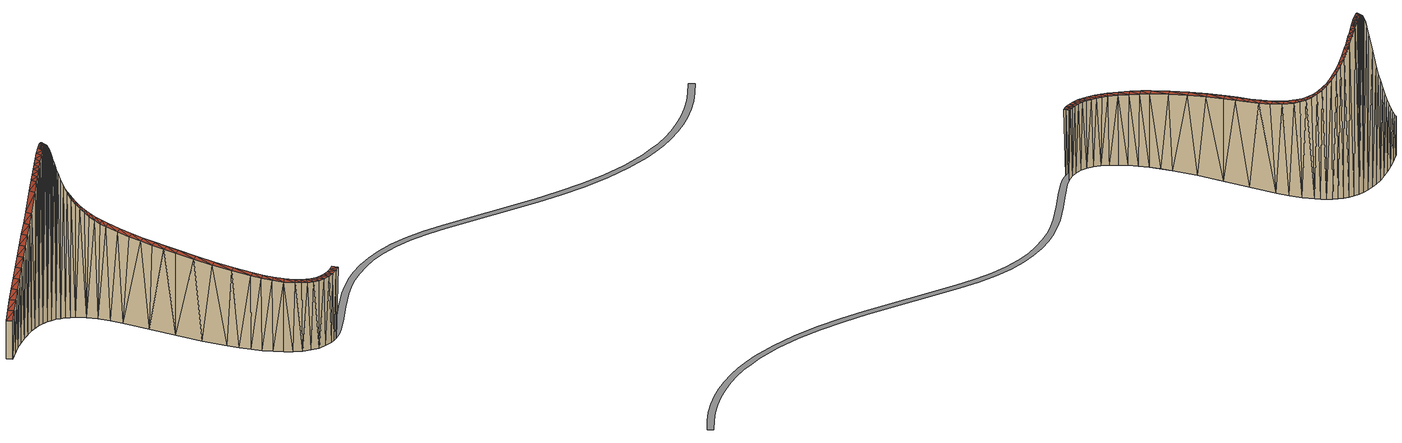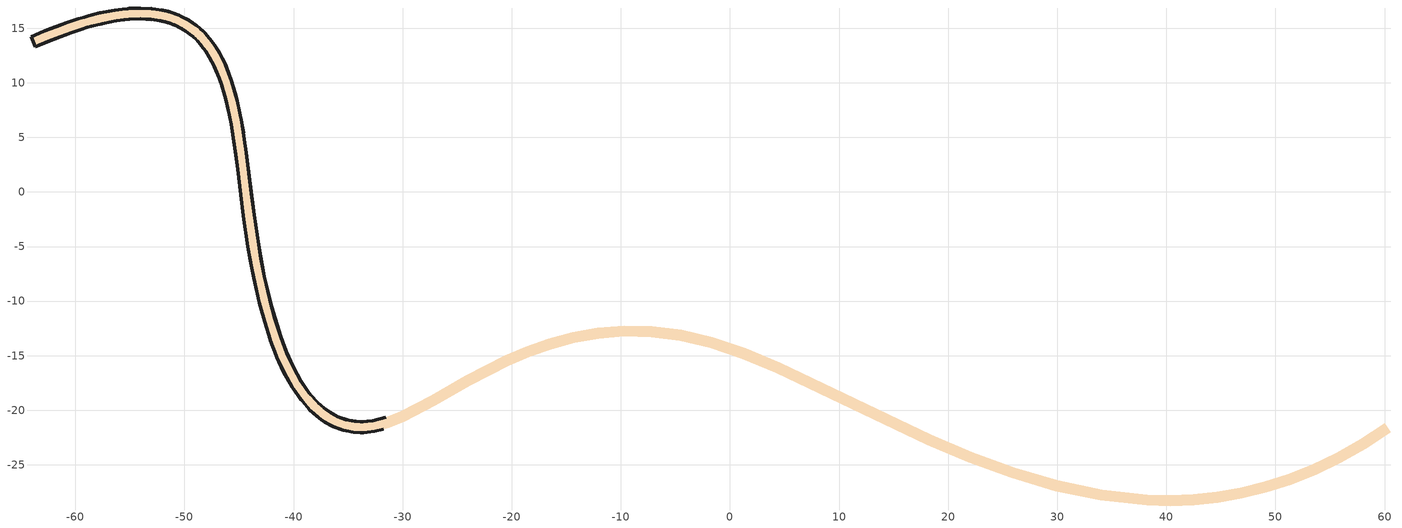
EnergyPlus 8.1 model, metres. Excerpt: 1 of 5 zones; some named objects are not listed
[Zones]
zone_0
 floor ground (Interior Floor): -36.35,-21.5 -37.45,-20.87 -38.44,-20.05 -39.33,-19.05 -40.13,-17.89 -40.86,-16.58 -42.12,-13.59 -43.14,-10.14 -43.97,-6.32 -44.61,-2.2 -45.73,6.21 -46.13,8.13 -46.64,9.91 -47.27,11.51 -48.04,12.88 -48.97,14 -50.09,14.88 -51.44,15.49 -53.09,15.82 -55.11,15.82 -57.52,15.43 -60.37,14.61 -63.66,13.3 -64.06,14.22 -60.69,15.55 -57.75,16.4 -55.19,16.81 -53,16.81 -51.13,16.44 -49.57,15.73 -48.27,14.72 -47.22,13.44 -46.36,11.93 -45.69,10.23 -45.16,8.37 -44.75,6.39 -43.62,-2.07 -42.98,-6.14 -42.17,-9.9 -41.17,-13.26 -39.97,-16.13 -39.28,-17.36 -38.54,-18.43 -37.74,-19.33 -36.87,-20.06 -35.94,-20.6 -34.95,-20.93 -33.89,-21.06 -32.75,-20.97 -31.55,-20.65 -30.26,-20.13 -27.44,-18.66 -24.26,-16.86 -20.68,-15.02 -18.72,-14.18 -16.65,-13.45 -14.46,-12.86 -12.15,-12.44 -9.71,-12.24 -7.13,-12.3 -4.41,-12.65 -1.56,-13.32 1.45,-14.34 4.59,-15.65 18.47,-22.24 22.23,-23.84 26.09,-25.26 30.06,-26.44 34.11,-27.29 38.25,-27.73 40.35,-27.78 42.47,-27.7 44.61,-27.48 46.76,-27.11 48.93,-26.58 51.12,-25.88 53.32,-25 55.54,-23.94 57.77,-22.68 60.01,-21.21 60.59,-22.03 58.29,-23.54 56,-24.83 53.72,-25.92 51.46,-26.82 49.2,-27.54 46.96,-28.08 44.74,-28.47 42.54,-28.7 40.36,-28.78 38.2,-28.73 33.96,-28.28 29.81,-27.41 25.78,-26.21 21.86,-24.76 18.06,-23.15 4.19,-16.56 1.09,-15.27 -1.83,-14.28 -4.59,-13.63 -7.2,-13.3 -9.68,-13.24 -12.02,-13.43 -14.24,-13.83 -16.35,-14.4 -18.36,-15.11 -20.26,-15.93 -23.78,-17.73 -26.95,-19.53 -29.85,-21.04 -31.22,-21.59 -32.58,-21.95 -33.9,-22.06 -35.17,-21.9 z0
 wall outside (Exterior Wall): -64.06,14.22 -63.66,13.3 z0:6.26; -62.87,14.72,7.28 -62.32,14.95,0 -64.06,14.22,0; -64.06,14.22,6.26 -62.87,14.72,7.28 -64.06,14.22,0; -62.49,13.8,7.28 -63.66,13.3,0 -61.95,14.02,0; -63.66,13.3,6.26 -63.66,13.3,0 -62.49,13.8,7.28; -62.87,14.72,7.28 -61.75,15.17,8.37 -62.32,14.95,0; -62.49,13.8,7.28 -61.95,14.02,0 -61.4,14.23,8.37; -61.75,15.17,8.37 -60.69,15.55,0 -62.32,14.95,0; -61.4,14.23,8.37 -61.95,14.02,0 -60.37,14.61,0; -60.7,15.55,9.53 -60.69,15.55,0 -61.75,15.17,8.37; -60.37,14.6,9.53 -61.4,14.23,8.37 -60.37,14.61,0; -59.71,15.87,10.75 -60.69,15.55,0 -60.7,15.55,9.53; -59.71,15.87,10.75 -59.17,16.04,0 -60.69,15.55,0; -60.37,14.6,9.53 -60.37,14.61,0 -59.41,14.92,10.75; -59.41,14.92,10.75 -60.37,14.61,0 -58.89,15.07,0; -58.78,16.14,12.03 -59.17,16.04,0 -59.71,15.87,10.75; -58.52,15.18,12.03 -59.41,14.92,10.75 -58.89,15.07,0; -57.75,16.4,0 -59.17,16.04,0 -58.78,16.14,12.03; -58.52,15.18,12.03 -58.89,15.07,0 -57.52,15.43,0; -57.91,16.36,13.37 -57.75,16.4,0 -58.78,16.14,12.03; -57.69,15.39,13.37 -58.52,15.18,12.03 -57.52,15.43,0; -57.11,16.54,14.77 -57.75,16.4,0 -57.91,16.36,13.37; -56.42,16.66,0 -57.75,16.4,0 -57.11,16.54,14.77; -56.91,15.56,14.77 -57.69,15.39,13.37 -57.52,15.43,0; -56.26,15.67,0 -56.91,15.56,14.77 -57.52,15.43,0; -57.11,16.54,14.77 -56.35,16.67,16.22 -56.42,16.66,0; -56.2,15.68,16.22 -56.91,15.56,14.77 -56.26,15.67,0; -55.19,16.81,0 -56.42,16.66,0 -55.68,16.76,17.68; -55.68,16.76,17.68 -56.42,16.66,0 -56.35,16.67,16.22; -55.11,15.82,0 -55.56,15.77,17.68 -56.26,15.67,0; -55.56,15.77,17.68 -56.2,15.68,16.22 -56.26,15.67,0; -55.19,16.81,0 -55.68,16.76,17.68 -55.06,16.82,19.16; -54.99,15.82,19.16 -55.56,15.77,17.68 -55.11,15.82,0; -54.05,16.86,0 -55.19,16.81,0 -55.06,16.82,19.16; -54.05,15.86,0 -54.99,15.82,19.16 -55.11,15.82,0; -54.05,16.86,0 -55.06,16.82,19.16 -53.98,16.86,22.19; -54.05,15.86,0 -53.99,15.86,22.19 -54.99,15.82,19.16; -53.09,15.82,0 -53.56,15.85,23.72 -54.05,15.86,0; -53.56,15.85,23.72 -53.99,15.86,22.19 -54.05,15.86,0; -53,16.81,0 -54.05,16.86,0 -53.98,16.86,22.19; -53,16.81,0 -53.98,16.86,22.19 -53.07,16.82,25.27; -53.09,15.82,0 -53.35,15.84,24.49 -53.56,15.85,23.72; -53.35,15.84,24.49 -53.09,15.82,0 -53.15,15.82,25.27; -53.15,15.82,25.27 -53.09,15.82,0 -52.98,15.81,25.96; -52.22,15.69,0 -52.76,15.78,26.81 -53.09,15.82,0; -52.98,15.81,25.96 -53.09,15.82,0 -52.76,15.78,26.81; -53.07,16.82,25.27 -52.63,16.77,26.81 -53,16.81,0; -52.03,16.67,0 -53,16.81,0 -52.63,16.77,26.81; -52.53,15.75,27.66 -52.76,15.78,26.81 -52.22,15.69,0; -52.03,16.67,0 -52.63,16.77,26.81 -52.12,16.69,28.34; -52.22,15.69,0 -52.31,15.71,28.34 -52.53,15.75,27.66; -52.22,15.69,0 -52.23,15.69,28.52 -52.31,15.71,28.34; -52.23,15.69,28.52 -52.22,15.69,0 -52.13,15.67,28.74; -51.44,15.49,0 -51.83,15.6,29.03 -52.22,15.69,0; -52.22,15.69,0 -52.06,15.66,28.84 -52.13,15.67,28.74; -52.22,15.69,0 -51.99,15.64,28.93 -52.06,15.66,28.84; -52.22,15.69,0 -51.95,15.63,28.96 -51.99,15.64,28.93; -52.22,15.69,0 -51.91,15.62,28.99 -51.95,15.63,28.96; -51.91,15.62,28.99 -52.22,15.69,0 -51.87,15.61,29.02; -51.85,15.61,29.02 -51.87,15.61,29.02 -52.22,15.69,0; -52.22,15.69,0 -51.83,15.6,29.03 -51.85,15.61,29.02; -52.04,16.67,28.52 -52.03,16.67,0 -52.12,16.69,28.34; -51.91,16.65,28.74 -52.03,16.67,0 -52.04,16.67,28.52; -51.13,16.44,0 -52.03,16.67,0 -51.58,16.57,29.03; -51.91,16.65,28.74 -51.84,16.63,28.84 -52.03,16.67,0; -52.03,16.67,0 -51.84,16.63,28.84 -51.76,16.61,28.93; -52.03,16.67,0 -51.76,16.61,28.93 -51.72,16.6,28.96; -51.67,16.59,28.99 -52.03,16.67,0 -51.72,16.6,28.96; -52.03,16.67,0 -51.67,16.59,28.99 -51.63,16.58,29.02; -51.58,16.57,29.03 -52.03,16.67,0 -51.63,16.58,29.02; -51.44,15.49,0 -51.8,15.6,29.04 -51.83,15.6,29.03; -51.8,15.6,29.04 -51.44,15.49,0 -51.78,15.59,29.04; -51.78,15.59,29.04 -51.44,15.49,0 -51.75,15.58,29.04; -51.44,15.49,0 -51.72,15.57,29.03 -51.75,15.58,29.04; -51.72,15.57,29.03 -51.44,15.49,0 -51.7,15.57,29.02; -51.44,15.49,0 -51.67,15.56,29.01 -51.7,15.57,29.02; -51.44,15.49,0 -51.62,15.55,28.98 -51.67,15.56,29.01; -51.44,15.49,0 -51.57,15.53,28.94 -51.62,15.55,28.98; -51.13,16.44,0 -51.58,16.57,29.03 -51.55,16.56,29.04; -51.57,15.53,28.94 -51.44,15.49,0 -51.53,15.52,28.89; -51.13,16.44,0 -51.55,16.56,29.04 -51.52,16.55,29.04; -51.44,15.49,0 -51.44,15.49,28.77 -51.53,15.52,28.89; -51.52,16.55,29.04 -51.49,16.54,29.03 -51.13,16.44,0; -51.49,16.54,29.03 -51.46,16.54,29.03 -51.13,16.44,0; -51.43,16.53,29.02 -51.13,16.44,0 -51.46,16.54,29.03; -50.73,15.22,0 -51.03,15.34,27.86 -51.44,15.49,0; -51.44,15.49,0 -51.12,15.38,28.1 -51.21,15.41,28.32; -51.03,15.34,27.86 -51.12,15.38,28.1 -51.44,15.49,0; -51.21,15.41,28.32 -51.3,15.44,28.52 -51.44,15.49,0; -51.3,15.44,28.52 -51.44,15.49,28.77 -51.44,15.49,0; -51.13,16.44,0 -51.43,16.53,29.02 -51.4,16.52,29.01; -51.34,16.5,28.98 -51.13,16.44,0 -51.4,16.52,29.01; -51.29,16.49,28.94 -51.13,16.44,0 -51.34,16.5,28.98; -51.29,16.49,28.94 -51.23,16.47,28.89 -51.13,16.44,0; -51.23,16.47,28.89 -51.13,16.44,28.77 -51.13,16.44,0; -50.32,16.13,0 -51.13,16.44,0 -50.48,16.2,27.38; -51.13,16.44,0 -50.97,16.39,28.52 -50.87,16.35,28.32; -50.87,16.35,28.32 -50.48,16.2,27.38 -51.13,16.44,0; -50.97,16.39,28.52 -51.13,16.44,0 -51.13,16.44,28.77; -50.95,15.31,27.62 -51.03,15.34,27.86 -50.73,15.22,0; -50.73,15.22,0 -50.87,15.28,27.38 -50.95,15.31,27.62; -50.87,15.28,27.38 -50.73,15.22,0 -50.7,15.2,26.82; -50.09,14.88,0 -50.35,15.03,25.63 -50.73,15.22,0; -50.73,15.22,0 -50.52,15.12,26.22 -50.7,15.2,26.82; -50.73,15.22,0 -50.35,15.03,25.63 -50.52,15.12,26.22; -50.32,16.13,0 -50.48,16.2,27.38 -49.69,15.8,25.06; -50.35,15.03,25.63 -50.09,14.88,0 -50.2,14.94,25.06; -50.32,16.13,0 -49.69,15.8,25.06 -49.57,15.73,0; -50.09,14.88,0 -50.03,14.84,24.48 -50.2,14.94,25.06; -49.5,14.47,0 -49.87,14.74,23.9 -50.09,14.88,0; -50.09,14.88,0 -49.87,14.74,23.9 -50.03,14.84,24.48; -49.87,14.74,23.9 -49.5,14.47,0 -49.54,14.5,22.75; -48.93,15.29,22.75 -49.57,15.73,0 -49.69,15.8,25.06; -48.89,15.26,0 -49.57,15.73,0 -48.93,15.29,22.75; -49.54,14.5,22.75 -49.5,14.47,0 -49.19,14.21,21.62; -48.97,14,0 -49.19,14.21,21.62 -49.5,14.47,0; -49.19,14.21,21.62 -48.97,14,0 -48.83,13.86,20.51; -48.49,13.47,0 -48.83,13.86,20.51 -48.97,14,0; -48.93,15.29,22.75 -48.53,14.96,21.62 -48.89,15.26,0; -48.27,14.72,0 -48.89,15.26,0 -48.53,14.96,21.62; -48.49,13.47,0 -48.44,13.42,19.46 -48.83,13.86,20.51; -48.27,14.72,0 -48.53,14.96,21.62 -48.1,14.55,20.52; -48.44,13.42,19.46 -48.49,13.47,0 -48.04,12.88,0; -48.04,12.88,18.47 -48.44,13.42,19.46 -48.04,12.88,0; -47.72,14.11,0 -48.27,14.72,0 -48.1,14.55,20.52; -47.72,14.11,0 -48.1,14.55,20.52 -47.67,14.05,19.46; -47.27,11.51,0 -47.72,12.37,17.75 -48.04,12.88,0; -47.72,12.37,17.75 -48.04,12.88,18.47 -48.04,12.88,0; -47.41,11.79,17.11 -47.72,12.37,17.75 -47.27,11.51,0; -47.22,13.44,0 -47.72,14.11,0 -47.67,14.05,19.46; -47.22,13.44,18.47 -47.22,13.44,0 -47.67,14.05,19.46; -47.11,11.14,16.55 -47.41,11.79,17.11 -47.27,11.51,0; -46.64,9.91,0 -46.81,10.41,16.05 -47.27,11.51,0; -47.11,11.14,16.55 -47.27,11.51,0 -46.81,10.41,16.05; -46.77,12.71,0 -47.22,13.44,0 -46.86,12.88,17.75; -46.86,12.88,17.75 -47.22,13.44,0 -47.22,13.44,18.47; -46.52,12.24,17.11 -46.77,12.71,0 -46.86,12.88,17.75; -46.55,9.63,15.63 -46.81,10.41,16.05 -46.64,9.91,0; -46.36,11.93,0 -46.77,12.71,0 -46.52,12.24,17.11; -46.13,8.13,0 -46.3,8.81,15.28 -46.64,9.91,0; -46.55,9.63,15.63 -46.64,9.91,0 -46.3,8.81,15.28; -46.19,11.54,16.55 -46.36,11.93,0 -46.52,12.24,17.11; -45.69,10.23,0 -46.36,11.93,0 -45.88,10.76,16.05; -45.88,10.76,16.05 -46.36,11.93,0 -46.19,11.54,16.55; -45.89,7.07,14.74 -46.3,8.81,15.28 -46.13,8.13,0; -45.89,7.07,14.74 -46.13,8.13,0 -45.73,6.21,0; -45.73,6.21,0 -45.89,7.07,14.74 -45.57,5.28,14.36; -45.59,9.93,15.63 -45.69,10.23,0 -45.88,10.76,16.05; -45.73,6.21,0 -45.31,3.45,14.08 -45.13,2.07,0; -45.73,6.21,0 -45.57,5.28,14.36 -45.31,3.45,14.08; -45.69,10.23,0 -45.34,9.07,15.28 -45.16,8.37,0; -45.34,9.07,15.28 -45.69,10.23,0 -45.59,9.93,15.63; -44.92,7.27,14.74 -45.16,8.37,0 -45.34,9.07,15.28; -45.07,1.6,13.85 -45.13,2.07,0 -45.31,3.45,14.08; -44.75,6.39,0 -45.16,8.37,0 -44.92,7.27,14.74; -44.61,-2.2,0 -45.13,2.07,0 -44.85,-0.27,13.64; -45.13,2.07,0 -45.07,1.6,13.85 -44.85,-0.27,13.64; -44.59,5.44,14.36 -44.75,6.39,0 -44.92,7.27,14.74; -44.61,-2.2,13.44 -44.61,-2.2,0 -44.85,-0.27,13.64; -44.32,3.59,14.08 -44.75,6.39,0 -44.14,2.19,0; -44.75,6.39,0 -44.32,3.59,14.08 -44.59,5.44,14.36; -44.61,-2.2,0 -44.19,-5.01,13.11 -43.97,-6.32,0; -44.19,-5.01,13.11 -44.61,-2.2,0 -44.61,-2.2,13.44; -44.14,2.19,0 -43.86,-0.15,13.64 -44.32,3.59,14.08; -43.66,-7.91,12.75 -43.97,-6.32,0 -44.19,-5.01,13.11; -43.86,-0.15,13.64 -44.14,2.19,0 -43.62,-2.07,0; -43.66,-7.91,12.75 -43.97,-6.32,0 -43.14,-10.14,0; -43.62,-2.07,0 -43.62,-2.07,13.44 -43.86,-0.15,13.64; -43.14,-10.14,0 -42.98,-10.78,12.37 -43.66,-7.91,12.75; -43.21,-4.85,13.11 -43.62,-2.07,0 -42.98,-6.14,0; -43.62,-2.07,13.44 -43.62,-2.07,0 -43.21,-4.85,13.11; -43.21,-4.85,13.11 -42.68,-7.7,12.75 -42.98,-6.14,0; -42.98,-10.78,12.37 -43.14,-10.14,0 -42.66,-11.92,0; -42.17,-9.9,0 -42.98,-6.14,0 -42.68,-7.7,12.75; -42.14,-13.54,11.99 -42.98,-10.78,12.37 -42.66,-11.92,0; -42.01,-10.52,12.37 -42.17,-9.9,0 -42.68,-7.7,12.75; -42.14,-13.54,11.99 -42.66,-11.92,0 -42.12,-13.59,0; -41.7,-11.63,0 -42.17,-9.9,0 -42.01,-10.52,12.37; -42.12,-13.59,0 -41.59,-14.99,11.79 -42.14,-13.54,11.99; -41.59,-14.99,11.79 -42.12,-13.59,0 -41.52,-15.15,0; -41.19,-13.21,11.99 -41.7,-11.63,0 -42.01,-10.52,12.37; -41.17,-13.26,0 -41.7,-11.63,0 -41.19,-13.21,11.99; -41.52,-15.15,0 -40.92,-16.47,11.59 -41.59,-14.99,11.79; -40.92,-16.47,11.59 -41.52,-15.15,0 -40.86,-16.58,0; -41.19,-13.21,11.99 -40.66,-14.61,11.79 -41.17,-13.26,0; -40.6,-14.76,0 -41.17,-13.26,0 -40.66,-14.61,11.79; -40.86,-16.58,0 -40.12,-17.91,11.4 -40.92,-16.47,11.59; -40.12,-17.91,11.4 -40.86,-16.58,0 -40.13,-17.89,0; -40.6,-14.76,0 -40.66,-14.61,11.79 -40.02,-16.02,11.59; -40.02,-16.02,11.59 -39.97,-16.13,0 -40.6,-14.76,0; -40.12,-17.91,11.4 -40.13,-17.89,0 -39.33,-19.05,0; -39.18,-19.25,11.23 -40.12,-17.91,11.4 -39.33,-19.05,0; -39.27,-17.37,11.4 -39.97,-16.13,0 -40.02,-16.02,11.59; -39.27,-17.37,11.4 -39.28,-17.36,0 -39.97,-16.13,0; -39.18,-19.25,11.23 -39.33,-19.05,0 -38.44,-20.05,0; -39.27,-17.37,11.4 -38.54,-18.43,0 -39.28,-17.36,0; -38.4,-18.6,11.23 -38.54,-18.43,0 -39.27,-17.37,11.4; -38.44,-20.05,0 -38.55,-19.94,11.16 -39.18,-19.25,11.23; -37.88,-20.56,11.09 -38.55,-19.94,11.16 -38.44,-20.05,0; -38.4,-18.6,11.23 -37.74,-19.33,0 -38.54,-18.43,0; -37.88,-20.56,11.09 -38.44,-20.05,0 -37.45,-20.88,0; -37.84,-19.23,11.16 -37.74,-19.33,0 -38.4,-18.6,11.23; -37.45,-20.88,0 -37.13,-21.08,11.05 -37.88,-20.56,11.09; -37.24,-19.78,11.1 -37.74,-19.33,0 -37.84,-19.23,11.16; -37.24,-19.78,11.1 -36.87,-20.06,0 -37.74,-19.33,0; -37.13,-21.08,11.05 -37.45,-20.88,0 -36.35,-21.5,0; -36.6,-20.24,11.05 -36.87,-20.06,0 -37.24,-19.78,11.1; -36.35,-21.5,0 -36.33,-21.51,11.02 -37.13,-21.08,11.05; -36.87,-20.06,0 -36.6,-20.24,11.05 -35.94,-20.6,0; -36.6,-20.24,11.05 -35.92,-20.61,11.03 -35.94,-20.6,0; -35.46,-21.83,11.02 -36.35,-21.5,0 -35.17,-21.9,0; -35.46,-21.83,11.02 -36.33,-21.51,11.02 -36.35,-21.5,0; -35.2,-20.87,11.02 -34.95,-20.93,0 -35.94,-20.6,0; -35.94,-20.6,0 -35.92,-20.61,11.03 -35.2,-20.87,11.02; -35.17,-21.9,0 -34.55,-22.02,11.04 -35.46,-21.83,11.02; -34.43,-21.02,11.04 -34.95,-20.93,0 -35.2,-20.87,11.02; -34.55,-22.02,11.04 -35.17,-21.9,0 -33.9,-22.06,0; -34.43,-21.02,11.04 -33.89,-21.06,0 -34.95,-20.93,0; -33.58,-22.06,11.08 -34.55,-22.02,11.04 -33.9,-22.06,0; -33.89,-21.06,0 -34.43,-21.02,11.04 -33.61,-21.06,11.08; -33.58,-22.06,11.08 -33.9,-22.06,0 -33.25,-22.04,0; -33.61,-21.06,11.08 -32.75,-20.97,0 -33.89,-21.06,0; -33.61,-21.06,11.08 -32.75,-20.97,11.14 -32.75,-20.97,0; -32.58,-21.95,11.14 -33.58,-22.06,11.08 -33.25,-22.04,0; -32.58,-21.95,11.14 -33.25,-22.04,0 -32.58,-21.95,0; -31.55,-20.65,0 -32.75,-20.97,0 -32.04,-20.8,11.21; -32.75,-20.97,11.14 -32.04,-20.8,11.21 -32.75,-20.97,0; -32.58,-21.95,0 -31.77,-21.76,11.21 -32.58,-21.95,11.14
 roof outside (Exterior Roof): -64.06,14.22,6.26 -63.66,13.3,6.26 -62.49,13.8,7.28; -64.06,14.22,6.26 -62.49,13.8,7.28 -62.87,14.72,7.28; -62.87,14.72,7.28 -62.49,13.8,7.28 -61.4,14.23,8.37; -62.87,14.72,7.28 -61.4,14.23,8.37 -61.75,15.17,8.37; -61.75,15.17,8.37 -61.4,14.23,8.37 -60.37,14.6,9.53; -61.75,15.17,8.37 -60.37,14.6,9.53 -60.7,15.55,9.53; -60.7,15.55,9.53 -60.37,14.6,9.53 -59.41,14.92,10.75; -60.7,15.55,9.53 -59.41,14.92,10.75 -59.71,15.87,10.75; -59.71,15.87,10.75 -59.41,14.92,10.75 -58.52,15.18,12.03; -59.71,15.87,10.75 -58.52,15.18,12.03 -58.78,16.14,12.03; -58.78,16.14,12.03 -58.52,15.18,12.03 -57.69,15.39,13.37; -58.78,16.14,12.03 -57.69,15.39,13.37 -57.91,16.36,13.37; -57.91,16.36,13.37 -57.69,15.39,13.37 -56.91,15.56,14.77; -57.91,16.36,13.37 -56.91,15.56,14.77 -57.11,16.54,14.77; -57.11,16.54,14.77 -56.91,15.56,14.77 -56.2,15.68,16.22; -57.11,16.54,14.77 -56.2,15.68,16.22 -56.35,16.67,16.22; -56.35,16.67,16.22 -56.2,15.68,16.22 -55.56,15.77,17.68; -56.35,16.67,16.22 -55.56,15.77,17.68 -55.68,16.76,17.68; -55.68,16.76,17.68 -55.56,15.77,17.68 -54.99,15.82,19.16; -55.68,16.76,17.68 -54.99,15.82,19.16 -55.06,16.82,19.16; -55.06,16.82,19.16 -54.99,15.82,19.16 -53.99,15.86,22.19; -55.06,16.82,19.16 -53.99,15.86,22.19 -53.98,16.86,22.19; -53.98,16.86,22.19 -53.99,15.86,22.19 -53.56,15.85,23.72; -53.98,16.86,22.19 -53.56,15.85,23.72 -53.51,16.85,23.72; -53.51,16.85,23.72 -53.56,15.85,23.72 -53.35,15.84,24.49; -53.51,16.85,23.72 -53.35,15.84,24.49 -53.29,16.84,24.49; -53.29,16.84,24.49 -53.35,15.84,24.49 -53.15,15.82,25.27; -53.29,16.84,24.49 -53.15,15.82,25.27 -53.07,16.82,25.27; -53.07,16.82,25.27 -53.15,15.82,25.27 -52.98,15.81,25.96; -53.07,16.82,25.27 -52.98,15.81,25.96 -52.87,16.8,25.96; -52.87,16.8,25.96 -52.98,15.81,25.96 -52.76,15.78,26.81; -52.87,16.8,25.96 -52.76,15.78,26.81 -52.63,16.77,26.81; -52.63,16.77,26.81 -52.76,15.78,26.81 -52.53,15.75,27.66; -52.63,16.77,26.81 -52.53,15.75,27.66 -52.37,16.73,27.66; -52.37,16.73,27.66 -52.53,15.75,27.66 -52.31,15.71,28.34; -52.37,16.73,27.66 -52.31,15.71,28.34 -52.12,16.69,28.34; -52.12,16.69,28.34 -52.31,15.71,28.34 -52.23,15.69,28.52; -52.04,16.67,28.52 -52.23,15.69,28.52 -52.13,15.67,28.74; -52.12,16.69,28.34 -52.23,15.69,28.52 -52.04,16.67,28.52; -51.91,16.65,28.74 -52.13,15.67,28.74 -51.99,15.64,28.93; -52.04,16.67,28.52 -52.13,15.67,28.74 -51.91,16.65,28.74; -51.76,16.61,28.93 -51.99,15.64,28.93 -51.91,15.62,28.99; -51.91,16.65,28.74 -51.99,15.64,28.93 -51.76,16.61,28.93; -51.67,16.59,28.99 -51.91,15.62,28.99 -51.83,15.6,29.03; -51.76,16.61,28.93 -51.91,15.62,28.99 -51.67,16.59,28.99; -51.58,16.57 -51.83,15.6 -51.72,15.57 z29.03; -51.67,16.59,28.99 -51.83,15.6,29.03 -51.58,16.57,29.03; -51.46,16.54,29.03 -51.72,15.57,29.03 -51.62,15.55,28.98; -51.58,16.57 -51.72,15.57 -51.46,16.54 z29.03; -51.34,16.5,28.98 -51.62,15.55,28.98 -51.44,15.49,28.77; -51.46,16.54,29.03 -51.62,15.55,28.98 -51.34,16.5,28.98; -51.13,16.44,28.77 -51.44,15.49,28.77 -51.3,15.44,28.52; -51.34,16.5,28.98 -51.44,15.49,28.77 -51.13,16.44,28.77; -50.97,16.39,28.52 -51.3,15.44,28.52 -51.21,15.41,28.32; -51.13,16.44,28.77 -51.3,15.44,28.52 -50.97,16.39,28.52; -50.87,16.35,28.32 -51.21,15.41,28.32 -51.12,15.38,28.1; -50.97,16.39,28.52 -51.21,15.41,28.32 -50.87,16.35,28.32; -50.76,16.31,28.1 -51.12,15.38,28.1 -51.03,15.34,27.86; -50.87,16.35,28.32 -51.12,15.38,28.1 -50.76,16.31,28.1; -50.66,16.27,27.86 -51.03,15.34,27.86 -50.95,15.31,27.62; -50.76,16.31,28.1 -51.03,15.34,27.86 -50.66,16.27,27.86; -50.56,16.23,27.62 -50.95,15.31,27.62 -50.87,15.28,27.38; -50.66,16.27,27.86 -50.95,15.31,27.62 -50.56,16.23,27.62; -50.48,16.2,27.38 -50.87,15.28,27.38 -50.7,15.2,26.82; -50.56,16.23,27.62 -50.87,15.28,27.38 -50.48,16.2,27.38; -50.27,16.11,26.82 -50.7,15.2,26.82 -50.52,15.12,26.22; -50.48,16.2,27.38 -50.7,15.2,26.82 -50.27,16.11,26.82; -50.07,16.01,26.22 -50.52,15.12,26.22 -50.35,15.03,25.63; -50.27,16.11,26.82 -50.52,15.12,26.22 -50.07,16.01,26.22; -49.88,15.91,25.63 -50.35,15.03,25.63 -50.2,14.94,25.06; -50.07,16.01,26.22 -50.35,15.03,25.63 -49.88,15.91,25.63; -49.69,15.8,25.06 -50.2,14.94,25.06 -50.03,14.84,24.48; -49.88,15.91,25.63 -50.2,14.94,25.06 -49.69,15.8,25.06; -49.51,15.69,24.48 -50.03,14.84,24.48 -49.87,14.74,23.9; -49.69,15.8,25.06 -50.03,14.84,24.48 -49.51,15.69,24.48; -49.32,15.57,23.9 -49.87,14.74,23.9 -49.54,14.5,22.75; -49.51,15.69,24.48 -49.87,14.74,23.9 -49.32,15.57,23.9; -48.93,15.29,22.75 -49.54,14.5,22.75 -49.19,14.21,21.62; -49.32,15.57,23.9 -49.54,14.5,22.75 -48.93,15.29,22.75; -48.53,14.96,21.62 -49.19,14.21,21.62 -48.83,13.86,20.51; -48.93,15.29,22.75 -49.19,14.21,21.62 -48.53,14.96,21.62; -48.1,14.55,20.52 -48.83,13.86,20.51 -48.44,13.42,19.46; -48.53,14.96,21.62 -48.83,13.86,20.51 -48.1,14.55,20.52; -47.67,14.05,19.46 -48.44,13.42,19.46 -48.04,12.88,18.47; -48.1,14.55,20.52 -48.44,13.42,19.46 -47.67,14.05,19.46; -47.22,13.44,18.47 -48.04,12.88,18.47 -47.72,12.37,17.75; -47.67,14.05,19.46 -48.04,12.88,18.47 -47.22,13.44,18.47; -46.86,12.88,17.75 -47.72,12.37,17.75 -47.41,11.79,17.11; -47.22,13.44,18.47 -47.72,12.37,17.75 -46.86,12.88,17.75; -46.52,12.24,17.11 -47.41,11.79,17.11 -47.11,11.14,16.55; -46.86,12.88,17.75 -47.41,11.79,17.11 -46.52,12.24,17.11; -46.19,11.54,16.55 -47.11,11.14,16.55 -46.81,10.41,16.05; -46.52,12.24,17.11 -47.11,11.14,16.55 -46.19,11.54,16.55; -45.88,10.76,16.05 -46.81,10.41,16.05 -46.55,9.63,15.63; -46.19,11.54,16.55 -46.81,10.41,16.05 -45.88,10.76,16.05; -45.59,9.93,15.63 -46.55,9.63,15.63 -46.3,8.81,15.28; -45.88,10.76,16.05 -46.55,9.63,15.63 -45.59,9.93,15.63; -45.34,9.07,15.28 -46.3,8.81,15.28 -45.89,7.07,14.74; -45.59,9.93,15.63 -46.3,8.81,15.28 -45.34,9.07,15.28; -44.92,7.27,14.74 -45.89,7.07,14.74 -45.57,5.28,14.36; -45.34,9.07,15.28 -45.89,7.07,14.74 -44.92,7.27,14.74; -44.59,5.44,14.36 -45.57,5.28,14.36 -45.31,3.45,14.08; -44.92,7.27,14.74 -45.57,5.28,14.36 -44.59,5.44,14.36; -44.32,3.59,14.08 -45.31,3.45,14.08 -45.07,1.6,13.85; -44.59,5.44,14.36 -45.31,3.45,14.08 -44.32,3.59,14.08; -44.08,1.72,13.85 -45.07,1.6,13.85 -44.85,-0.27,13.64; -44.32,3.59,14.08 -45.07,1.6,13.85 -44.08,1.72,13.85; -43.86,-0.15,13.64 -44.85,-0.27,13.64 -44.61,-2.2,13.44; -44.08,1.72,13.85 -44.85,-0.27,13.64 -43.86,-0.15,13.64; -43.62,-2.07,13.44 -44.61,-2.2,13.44 -44.19,-5.01,13.11; -43.86,-0.15,13.64 -44.61,-2.2,13.44 -43.62,-2.07,13.44; -43.21,-4.85,13.11 -44.19,-5.01,13.11 -43.66,-7.91,12.75; -43.62,-2.07,13.44 -44.19,-5.01,13.11 -43.21,-4.85,13.11; -42.68,-7.7,12.75 -43.66,-7.91,12.75 -42.98,-10.78,12.37; -43.21,-4.85,13.11 -43.66,-7.91,12.75 -42.68,-7.7,12.75; -42.01,-10.52,12.37 -42.98,-10.78,12.37 -42.14,-13.54,11.99; -42.68,-7.7,12.75 -42.98,-10.78,12.37 -42.01,-10.52,12.37; -41.19,-13.21,11.99 -42.14,-13.54,11.99 -41.59,-14.99,11.79; -42.01,-10.52,12.37 -42.14,-13.54,11.99 -41.19,-13.21,11.99; -40.66,-14.61,11.79 -41.59,-14.99,11.79 -40.92,-16.47,11.59; -41.19,-13.21,11.99 -41.59,-14.99,11.79 -40.66,-14.61,11.79; -40.02,-16.02,11.59 -40.92,-16.47,11.59 -40.12,-17.91,11.4; -40.66,-14.61,11.79 -40.92,-16.47,11.59 -40.02,-16.02,11.59; -39.27,-17.37,11.4 -40.12,-17.91,11.4 -39.18,-19.25,11.23; -40.02,-16.02,11.59 -40.12,-17.91,11.4 -39.27,-17.37,11.4; -39.27,-17.37,11.4 -39.18,-19.25,11.23 -38.4,-18.6,11.23; -38.4,-18.6,11.23 -39.18,-19.25,11.23 -38.55,-19.94,11.16; -37.84,-19.23,11.16 -38.55,-19.94,11.16 -37.88,-20.56,11.09; -38.4,-18.6,11.23 -38.55,-19.94,11.16 -37.84,-19.23,11.16; -37.24,-19.78,11.1 -37.88,-20.56,11.09 -37.13,-21.08,11.05; -37.84,-19.23,11.16 -37.88,-20.56,11.09 -37.24,-19.78,11.1; -37.24,-19.78,11.1 -37.13,-21.08,11.05 -36.6,-20.24,11.05; -36.6,-20.24,11.05 -37.13,-21.08,11.05 -36.33,-21.51,11.02; -36.6,-20.24,11.05 -36.33,-21.51,11.02 -35.92,-20.61,11.03; -35.92,-20.61,11.03 -36.33,-21.51,11.02 -35.46,-21.83,11.02; -35.92,-20.61,11.03 -35.46,-21.83,11.02 -35.2,-20.87,11.02; -35.2,-20.87,11.02 -35.46,-21.83,11.02 -34.55,-22.02,11.04; -35.2,-20.87,11.02 -34.55,-22.02,11.04 -34.43,-21.02,11.04; -34.43,-21.02,11.04 -34.55,-22.02,11.04 -33.58,-22.06,11.08; -34.43,-21.02,11.04 -33.58,-22.06,11.08 -33.61,-21.06,11.08; -33.61,-21.06,11.08 -33.58,-22.06,11.08 -32.58,-21.95,11.14; -33.61,-21.06,11.08 -32.58,-21.95,11.14 -32.75,-20.97,11.14; -32.75,-20.97,11.14 -32.58,-21.95,11.14 -31.77,-21.76,11.21; -32.75,-20.97,11.14 -31.77,-21.76,11.21 -32.04,-20.8,11.21
[Building]
unnamed.idf: North Axis {deg}=0; Terrain=City; Loads Convergence Tolerance Value=0.04; Temperature Convergence Tolerance Value {deltaC}=0.4; Solar Distribution or maybe FullExterior=FullInteriorAndExteriorWithReflections; Maximum Number of Warmup Days=25; Minimum Number of Warmup Days=6
[Site:Location]
New York J F Kennedy IntL Ar	USA: 40.65, -73.8, -5, 5
[SizingPeriod:WeatherFileConditionType]
ExtremeSizingWinterExtreme: WinterExtreme, Monday, Yes, Yes
ExtremeSizingSummerExtreme: SummerExtreme, Monday, Yes, Yes
[Construction]
EXTERIOR WALL: M01 100mm brick, M15 200mm heavyweight concrete, I02 50mm insulation board, F04 Wall air space resistance, G01a 19mm gypsum board
INTERIOR FLOOR: F16 Acoustic tile, F05 Ceiling air space resistance, M11 100mm lightweight concrete
EXTERIOR ROOF: M11 100mm lightweight concrete, F05 Ceiling air space resistance, F16 Acoustic tile
[Material] - Thermal Absorptance=0.9
Name | - Roughness | - Thickness {m} | - Conductivity {W/m-K} | - Density {kg/m3} | - Specific Heat {J/kg-K} | - Solar Absorptance | - Visible Absorptance
M01 100MM BRICK | MediumRough | 0.1016 | 0.89 | 1920 | 790 | 0.7 | 0.7
M15 200MM HEAVYWEIGHT CONCRETE | MediumRough | 0.2032 | 1.95 | 2240 | 900 | 0.7 | 0.7
I02 50MM INSULATION BOARD | MediumRough | 0.0508 | 0.03 | 43 | 1210 | 0.7 | 0.7
G01A 19MM GYPSUM BOARD | MediumSmooth | 0.019 | 0.16 | 800 | 1090 | 0.4 | 0.4
F16 ACOUSTIC TILE | MediumSmooth | 0.0191 | 0.06 | 368 | 590 | 0.3 | 0.3
M11 100MM LIGHTWEIGHT CONCRETE | MediumRough | 0.1016 | 0.53 | 1280 | 840 | 0.5 | 0.5
[Material:AirGap]
Name | - Thermal Resistance {m2-K/W}
F04 WALL AIR SPACE RESISTANCE | 0.15
F05 CEILING AIR SPACE RESISTANCE | 0.18
[Zone]
zone_0: Type=1
[HVACTemplate:Zone:IdealLoadsAirSystem]
zone_0: Template Thermostat=zone_0_HVAC; Heating Supply Air Temp {C}=50; Cooling Supply Air Temp {C}=13; Heating Limit=NoLimit; Cooling Limit=NoLimit; Humidification Control Type=None; Outdoor Air Method=DetailedSpecification; Design Specification Outdoor Air Object=DSOAzone_0
[ElectricEquipment]
zone_0ElectricEquipment: Zone or ZoneList=zone_0; Schedule=MidriseApartment Apartment Equip; Design Level Calculation Method=Watts/Area; Watts per Zone Floor Area {W/m2}=3.87503
[People]
zone_0OfficePeople: Zone or ZoneList=zone_0; Number of People Schedule=MidriseApartment Apartment Occ; Number of People Calculation Method=People/Area; People per Zone Floor Area {person/m2}=0.0283092; Fraction Radiant=0.3; Sensible Heat Fraction=autocalculate; Activity Level Schedule=MidriseApartment Activity
[Lights]
zone_0OfficeLights: Zone or ZoneList=zone_0; Schedule=MidriseApartment Apartment Light; Design Level Calculation Method=Watts/Area; Watts per Zone Floor Area {W/m2}=11.8404
[ZoneInfiltration:DesignFlowRate]
zone_0_Infiltration: Zone or ZoneList=zone_0; Schedule=MidriseApartment Infil; Design Flow Rate Calculation Method=Flow/Area; Flow per Zone Floor Area {m3/s-m2}=0.000226568
[DesignSpecification:OutdoorAir]
DSOAzone_0: Outdoor Air Method=Maximum; Outdoor Air Flow per Person {m3/s-person}=0; Outdoor Air Flow per Zone Floor Area {m3/s-m2}=0; Outdoor Air Flow per Zone {m3/s}=0
[Schedule:Year]
MIDRISEAPARTMENT ACTIVITY: Schedule:Week:Daily {78c76c19-7432-46f1-b258-ac0661c6a983}, 1, 1, 12, 31
MIDRISEAPARTMENT APARTMENT EQUIP: Schedule:Week:Daily {8834b73c-ddbc-4355-91db-38c05495cc95}, 1, 1, 12, 31
MIDRISEAPARTMENT INFIL: Schedule:Week:Daily {aea13f67-aa55-4f8c-b969-1ce3e73aa537}, 1, 1, 12, 31
MIDRISEAPARTMENT APARTMENT OCC: Schedule:Week:Daily {dfcaa5b0-c5fd-41a0-a8de-bc57fc225c10}, 1, 1, 12, 31
MIDRISEAPARTMENT APARTMENT LIGHT: Schedule:Week:Daily {8e01d304-ffca-49a8-b06f-42e0992d5bc0}, 1, 1, 12, 31
[Schedule:Week:Daily]
SCHEDULE:WEEK:DAILY {78C76C19-7432-46F1-B258-AC0661C6A983}: MidriseApartment Activity Default Schedule, MidriseApartment Activity Default Schedule, MidriseApartment Activity Default Schedule, MidriseApartment Activity Default Schedule, MidriseApartment Activity Default Schedule, MidriseApartment Activity Default Schedule, MidriseApartment Activity Default Schedule, MidriseApartment Activity Default Schedule, MidriseApartment Activity Summer Design Day, MidriseApartment Activity Winter Design Day, MidriseApartment Activity Default Schedule, MidriseApartment Activity Default Schedule
SCHEDULE:WEEK:DAILY {8834B73C-DDBC-4355-91DB-38C05495CC95}: MidriseApartment Apartment Equip Default Schedule, MidriseApartment Apartment Equip Default Schedule, MidriseApartment Apartment Equip Default Schedule, MidriseApartment Apartment Equip Default Schedule, MidriseApartment Apartment Equip Default Schedule, MidriseApartment Apartment Equip Default Schedule, MidriseApartment Apartment Equip Default Schedule, MidriseApartment Apartment Equip Default Schedule, MidriseApartment Apartment Equip Summer Design Day, MidriseApartment Apartment Equip Winter Design Day, MidriseApartment Apartment Equip Default Schedule, MidriseApartment Apartment Equip Default Schedule
SCHEDULE:WEEK:DAILY {AEA13F67-AA55-4F8C-B969-1CE3E73AA537}: MidriseApartment Infil Default Schedule, MidriseApartment Infil Default Schedule, MidriseApartment Infil Default Schedule, MidriseApartment Infil Default Schedule, MidriseApartment Infil Default Schedule, MidriseApartment Infil Default Schedule, MidriseApartment Infil Default Schedule, MidriseApartment Infil Default Schedule, MidriseApartment Infil Summer Design Day, MidriseApartment Infil Winter Design Day, MidriseApartment Infil Default Schedule, MidriseApartment Infil Default Schedule
SCHEDULE:WEEK:DAILY {DFCAA5B0-C5FD-41A0-A8DE-BC57FC225C10}: MidriseApartment Apartment Occ Default Schedule, MidriseApartment Apartment Occ Default Schedule, MidriseApartment Apartment Occ Default Schedule, MidriseApartment Apartment Occ Default Schedule, MidriseApartment Apartment Occ Default Schedule, MidriseApartment Apartment Occ Default Schedule, MidriseApartment Apartment Occ Default Schedule, MidriseApartment Apartment Occ Default Schedule, MidriseApartment Apartment Occ Summer Design Day, MidriseApartment Apartment Occ Winter Design Day, MidriseApartment Apartment Occ Default Schedule, MidriseApartment Apartment Occ Default Schedule
SCHEDULE:WEEK:DAILY {8E01D304-FFCA-49A8-B06F-42E0992D5BC0}: MidriseApartment Apartment Light Default Schedule, MidriseApartment Apartment Light Default Schedule, MidriseApartment Apartment Light Default Schedule, MidriseApartment Apartment Light Default Schedule, MidriseApartment Apartment Light Default Schedule, MidriseApartment Apartment Light Default Schedule, MidriseApartment Apartment Light Default Schedule, MidriseApartment Apartment Light Default Schedule, MidriseApartment Apartment Light Summer Design Day, MidriseApartment Apartment Light Winter Design Day, MidriseApartment Apartment Light Default Schedule, MidriseApartment Apartment Light Default Schedule
[Schedule:Day:Interval]
MIDRISEAPARTMENT ACTIVITY DEFAULT SCHEDULE; MIDRISEAPARTMENT ACTIVITY SUMMER DESIGN DAY; MIDRISEAPARTMENT ACTIVITY WINTER DESIGN DAY: No, 24:00, 120
MIDRISEAPARTMENT APARTMENT EQUIP DEFAULT SCHEDULE; MIDRISEAPARTMENT APARTMENT EQUIP SUMMER DESIGN DAY; MIDRISEAPARTMENT APARTMENT EQUIP WINTER DESIGN DAY: No, 01:00, 0.45, 02:00, 0.41, 03:00, 0.39, 05:00, 0.38, 06:00, 0.43, 07:00, 0.54, 08:00, 0.65, 09:00, 0.66, 10:00, 0.67, 11:00, 0.69, 12:00, 0.7, 13:00, 0.69, 14:00, 0.66, 15:00, 0.65, 16:00, 0.68, 17:00, 0.8, 19:00, 1, 20:00, 0.93, 21:00, 0.89, 22:00, 0.85, 23:00, 0.71, 24:00, 0.58
MIDRISEAPARTMENT INFIL DEFAULT SCHEDULE; MIDRISEAPARTMENT INFIL SUMMER DESIGN DAY; MIDRISEAPARTMENT INFIL WINTER DESIGN DAY: No, 24:00, 1
MIDRISEAPARTMENT APARTMENT OCC DEFAULT SCHEDULE; MIDRISEAPARTMENT APARTMENT OCC SUMMER DESIGN DAY; MIDRISEAPARTMENT APARTMENT OCC WINTER DESIGN DAY: No, 07:00, 1, 08:00, 0.85, 09:00, 0.39, 16:00, 0.25, 17:00, 0.3, 18:00, 0.52, 21:00, 0.87, 24:00, 1
MIDRISEAPARTMENT APARTMENT LIGHT DEFAULT SCHEDULE; MIDRISEAPARTMENT APARTMENT LIGHT SUMMER DESIGN DAY; MIDRISEAPARTMENT APARTMENT LIGHT WINTER DESIGN DAY: No, 04:00, 0.067, 05:00, 0.187, 06:00, 0.394, 07:00, 0.44, 08:00, 0.393, 09:00, 0.172, 15:00, 0.119, 16:00, 0.206, 17:00, 0.439, 18:00, 0.616, 19:00, 0.829, 20:00, 0.986, 21:00, 1, 22:00, 0.692, 23:00, 0.384, 24:00, 0.16
